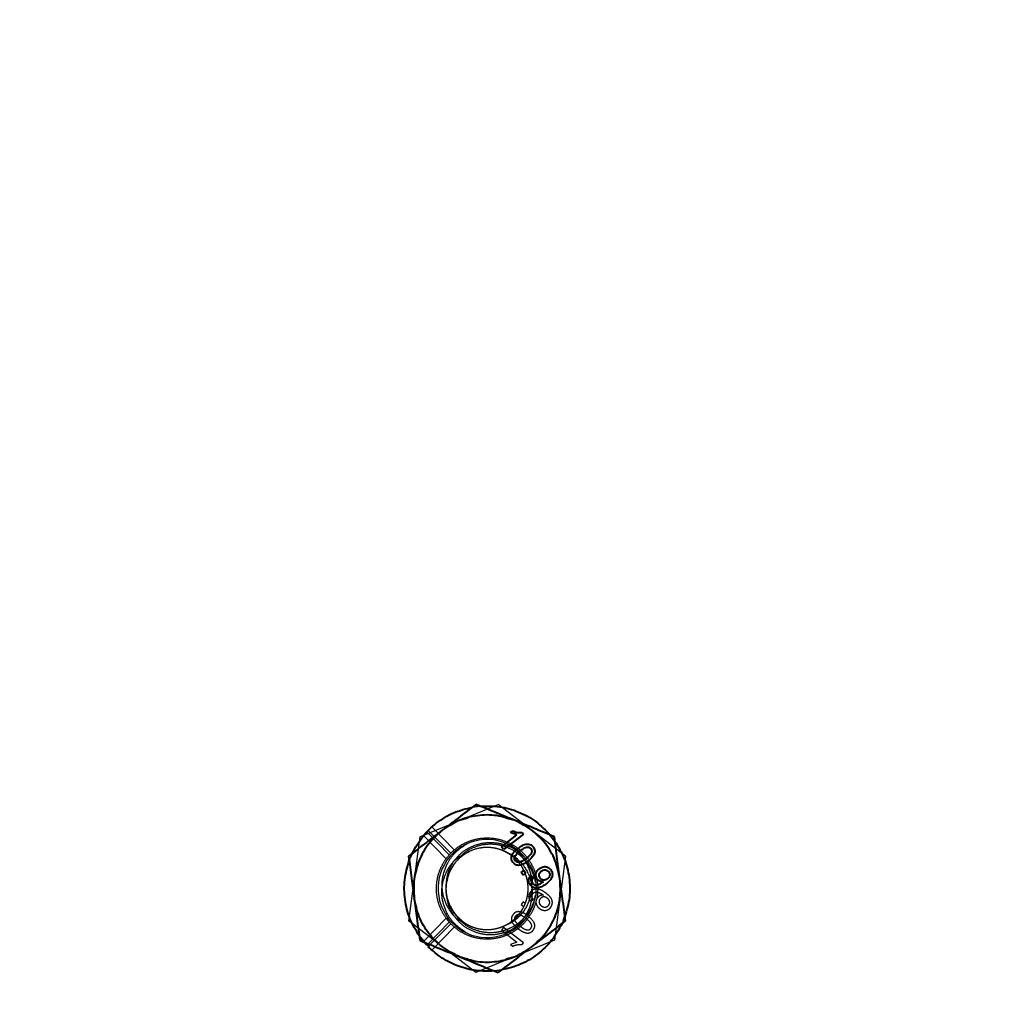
# Model space of a CAD drawing. Header units: millimetres. Extents: x 1293 to 41893, y 1011 to 26911.
# Drawn here: x 11506.8 to 11641.1, y 7329.6 to 7464.4 of the extents above; entities that cross this region are included whole.
import ezdxf

# ---------------------------------------------------------------- set-up
doc = ezdxf.new("R2010")
doc.units = ezdxf.units.MM
doc.header["$LTSCALE"] = 50
doc.linetypes.add('HIDDEN', pattern=[1.905, 1.27, -0.635])
doc.layers.add('CAPA_1', color=7, linetype='Continuous')
doc.layers.add('MAQUINAS', color=11, linetype='Continuous')
doc.styles.add('SLDTEXTSTYLE0', font='TXT', dxfattribs={"width": 0.75})
doc.dimstyles.new('SLDDIMSTYLE0', dxfattribs={"dimtxt": 100, "dimasz": 100, "dimexe": 0, "dimexo": 0.0625, "dimgap": 25, "dimtad": 2, "dimdec": 0, "dimlfac": 1.5, "dimrnd": 1e-09, "dimzin": 12, "dimdsep": 46, "dimtxsty": 'SLDTEXTSTYLE0', "dimsah": 1, "dimcen": 0.09, "dimadec": 0, "dimazin": 3, "dimtfac": 1, "dimtdec": 0, "dimtofl": 0, "dimtmove": 0, "dimatfit": 3, "dimfxl": 1, "dimfrac": 2, "dimtolj": 1, "dimtzin": 12, "dimarcsym": 0})

# ---------------------------------------------------------------- blocks, each defined once
blk = doc.blocks.new('_D_5')
at = {"layer": 'CAPA_1', "transparency": 16777216}
for p, q in [((11574.4, 7831.18), (17588.06, 7831.18)), ((17538.06, 7831.18), (17538.06, 4708.49)), ((16485.16, 4708.49), (17588.06, 4708.49))]:
    blk.add_line(p, q, dxfattribs=at)
for points in [[(17538.06, 7831.18), (17522.68, 7731.18), (17553.45, 7731.18)], [(17538.06, 4708.49), (17553.45, 4808.49), (17522.68, 4808.49)]]:
    blk.add_solid(points, dxfattribs=at)
at = {"layer": 'CAPA_1', "transparency": 16777216, "insert": (17409.15, 6122.06), "char_height": 100, "attachment_point": 1, "rotation": 90, "style": 'SLDTEXTSTYLE0'}
blk.add_mtext('4684', dxfattribs=at)
blk = doc.blocks.new('_D_15')
at = {"layer": 'CAPA_1', "transparency": 16777216}
for p, q in [((6530.12, 8742.38), (6530.12, 9415.65)), ((16745.16, 6492), (16745.16, 9415.65)), ((6530.12, 9365.65), (16745.16, 9365.65))]:
    blk.add_line(p, q, dxfattribs=at)
for points in [[(6530.12, 9365.65), (6630.12, 9350.26), (6630.12, 9381.03)], [(16745.16, 9365.65), (16645.16, 9381.03), (16645.16, 9350.26)]]:
    blk.add_solid(points, dxfattribs=at)
at = {"layer": 'CAPA_1', "transparency": 16777216, "insert": (11452.92, 9494.55), "char_height": 100, "attachment_point": 1, "style": 'SLDTEXTSTYLE0'}
blk.add_mtext('15323', dxfattribs=at)

msp = doc.modelspace()

# ---------------------------------------------------------------- linework, layer by layer
at = {"layer": 'MAQUINAS', "linetype": 'HIDDEN', "lineweight": 18}
for p, q in [((11561.24341, 7353.2202773), (11571.918196, 7357.6228082)), ((11568.6245076, 7357.2850493), (11567.8888591, 7357.0998635)), ((11568.3893351, 7357.2537224), (11569.4281961, 7357.3921073)), ((11569.9689276, 7357.3740415), (11568.8461578, 7357.314575)), ((11581.0682926, 7350.5794379), (11571.918196, 7357.6228082)), ((11566.580803, 7355.4215427), (11567.8274555, 7355.7535401)), ((11572.9595578, 7355.7535401), (11574.2195753, 7355.4138537)), ((11562.3909977, 7354.0934968), (11562.879735, 7354.5587791)), ((11563.273565, 7354.8483422), (11562.879735, 7354.5587791)), ((11562.879735, 7354.5587791), (11565.936842, 7351.4270801)), ((11566.580803, 7355.4215427), (11565.4362765, 7354.7630813)), ((11561.24341, 7353.2202773), (11559.7187207, 7341.774376)), ((11564.8257342, 7350.229818), (11561.7465943, 7353.3840875)), ((11562.195166, 7353.8905154), (11561.879991, 7353.4828181)), ((11565.252273, 7350.7588164), (11562.195166, 7353.8905154)), ((11565.4443489, 7350.9656453), (11562.3909977, 7354.0934968)), ((11564.2245785, 7354.0265731), (11563.3829246, 7353.187489)), ((11576.4932443, 7354.101123), (11577.4040887, 7353.187489)), ((11579.7408458, 7352.400596), (11578.8069848, 7353.6157442)), ((11578.9842245, 7353.4509781), (11579.6234998, 7352.6204906)), ((11574.0812677, 7351.6960313), (11574.4599984, 7351.4597177)), ((11559.7986173, 7349.9796512), (11560.1982029, 7350.9485237)), ((11560.4769114, 7351.3960519), (11559.944196, 7350.3326349)), ((11565.4443489, 7350.9656453), (11565.936842, 7351.4270801)), ((11565.936842, 7351.4270801), (11566.0493248, 7351.5053336)), ((11568.2581572, 7351.3216555), (11568.3858861, 7351.3876672)), ((11574.6118887, 7351.3170203), (11574.4599984, 7351.4597177)), ((11581.0682926, 7350.5794379), (11579.5436032, 7339.1335366)), ((11559.8685258, 7350.1491578), (11559.6900635, 7349.5061077)), ((11560.8168735, 7348.7429581), (11560.4810654, 7347.4973266)), ((11579.9701398, 7348.7429581), (11580.3059715, 7347.4819077)), ((11576.831929, 7344.5717367), (11576.9953011, 7345.2772778)), ((11577.994455, 7345.3149143), (11578.0595173, 7345.2622349)), ((11560.8168735, 7343.6108558), (11560.4810418, 7344.8719062)), ((11575.2929009, 7344.3446739), (11575.0251049, 7343.996778)), ((11575.0251049, 7343.996778), (11575.3730008, 7343.7289819)), ((11575.6407969, 7344.0768778), (11575.2929009, 7344.3446739)), ((11576.3823769, 7344.3924949), (11576.6849626, 7344.7136112)), ((11580.3059479, 7344.8564872), (11579.9701398, 7343.6108558)), ((11565.8740322, 7342.961592), (11566.1913272, 7342.5190956)), ((11580.988396, 7342.3741627), (11580.5888104, 7341.4052902)), ((11580.7572769, 7341.8137698), (11581.1085815, 7342.8984468)), ((11560.1982029, 7341.4052902), (11559.7187207, 7341.774376)), ((11568.8688173, 7334.7310057), (11560.1982029, 7341.4052902)), ((11564.8257342, 7342.1239959), (11561.7465943, 7338.9697264)), ((11565.252273, 7341.5949975), (11562.3884478, 7338.6612963)), ((11565.4443489, 7341.3881686), (11562.6693393, 7338.5454501)), ((11562.879735, 7337.7950348), (11565.936842, 7340.9267338)), ((11565.547314, 7341.3004024), (11564.8026705, 7342.1630695)), ((11564.8257342, 7342.1239959), (11565.252273, 7341.5949975)), ((11574.2151653, 7340.7534227), (11574.6608341, 7341.0717542)), ((11575.4116494, 7341.7881501), (11574.4599984, 7340.8940962)), ((11580.3160821, 7340.9673646), (11580.6740843, 7341.6120533)), ((11561.1431808, 7339.7714247), (11562.4508718, 7338.2117789)), ((11561.7465943, 7338.9697264), (11561.1635135, 7339.7333233)), ((11572.6149402, 7340.8657145), (11572.3471442, 7340.5178186)), ((11572.3471442, 7340.5178186), (11574.4616992, 7338.8901206)), ((11575.3285285, 7338.7769052), (11572.6149402, 7340.8657145)), ((11564.293769, 7338.2526908), (11563.3829246, 7339.1663249)), ((11579.5436032, 7339.1335366), (11568.8688173, 7334.7310057)), ((11574.4616992, 7338.8901206), (11573.5795859, 7338.5718734)), ((11573.5795859, 7338.5718734), (11573.9003025, 7338.3249989)), ((11575.1561348, 7338.5529472), (11575.3285285, 7338.7769052)), ((11574.2062103, 7336.9322711), (11572.9595578, 7336.6002738)), ((11570.9194888, 7334.9721302), (11572.4615307, 7335.1197214)), ((11572.3976782, 7335.1000915), (11571.3588172, 7334.9617065))]:
    msp.add_line(p, q, dxfattribs=at)
at = {"layer": 'MAQUINAS', "linetype": 'Continuous', "lineweight": 25}
for p, q in [((11572.3471442, 7351.8359953), (11574.4616992, 7353.4636933)), ((11575.3285285, 7353.5769087), (11572.6149402, 7351.4880993)), ((11573.5795859, 7353.7819405), (11573.9003025, 7354.028815)), ((11574.4616992, 7353.4636933), (11573.5795859, 7353.7819405)), ((11575.1561348, 7353.8008667), (11575.3285285, 7353.5769087)), ((11572.6149402, 7351.4880993), (11572.3471442, 7351.8359953)), ((11575.0251049, 7348.3570359), (11575.3730008, 7348.624832)), ((11575.2929009, 7348.00914), (11575.0251049, 7348.3570359)), ((11575.6407969, 7348.276936), (11575.2929009, 7348.00914)), ((11575.3730008, 7348.624832), (11575.6407969, 7348.276936)), ((11576.3823769, 7347.961319), (11576.6849626, 7347.6402027)), ((11577.994455, 7347.0388996), (11578.0595173, 7347.091579)), ((11562.195166, 7338.4632985), (11561.7465943, 7338.9697264)), ((11562.3884478, 7338.6612963), (11562.195166, 7338.4632985)), ((11562.6693393, 7338.5454501), (11562.3909977, 7338.260317))]:
    msp.add_line(p, q, dxfattribs=at)
at = {"layer": 'MAQUINAS', "linetype": 'HIDDEN', "lineweight": 18}
msp.add_arc((11570.3935066, 7346.1769069), 6.6666667, 37.587605897, 307.587605897, dxfattribs=at)
at = {"layer": 'MAQUINAS', "linetype": 'Continuous', "lineweight": 25}
for points in [[(11560.1982029, 7350.9485237), (11560.6335289, 7351.7334687), (11561.504181, 7353.3033588), (11563.4701245, 7355.171126), (11565.7787331, 7356.5937343), (11567.5191344, 7357.0337264), (11568.3893351, 7357.2537224)], [(11569.4281961, 7357.3921073), (11570.3256414, 7357.4075765), (11572.1205321, 7357.4385147), (11574.7210378, 7356.6698413), (11577.107357, 7355.3818317), (11578.358602, 7354.094596), (11578.9842245, 7353.4509781)], [(11574.2062103, 7355.4215427), (11573.373777, 7355.6934749), (11571.7089105, 7356.2373392), (11569.059794, 7356.1891388), (11566.4904351, 7355.5421948), (11565.025991, 7354.5814803), (11564.293769, 7354.101123)], [(11580.3059479, 7347.4973266), (11580.1252314, 7348.354201), (11579.7637985, 7350.0679499), (11578.3974975, 7352.3380519), (11576.5525481, 7354.23971), (11574.9883229, 7355.0275985), (11574.2062103, 7355.4215427)], [(11564.293769, 7354.101123), (11563.6420522, 7353.5161808), (11562.3386187, 7352.3462963), (11561.0558032, 7350.0279938), (11560.3313936, 7347.4793918), (11560.4311748, 7345.7307888), (11560.4810654, 7344.8564872)], [(11579.6234998, 7352.6204906), (11580.0856192, 7351.8510147), (11581.0098578, 7350.3120629), (11581.64442, 7347.6756223), (11581.7221305, 7344.9650044), (11581.2329742, 7343.2377766), (11580.988396, 7342.3741627)], [(11561.1635135, 7339.7333233), (11560.7013941, 7340.5027992), (11559.7771555, 7342.041751), (11559.1425933, 7344.6781916), (11559.0648828, 7347.3888095), (11559.5540391, 7349.1160373), (11559.7986173, 7349.9796512)], [(11576.4932443, 7338.2526908), (11577.1449611, 7338.8376331), (11578.4483946, 7340.0075176), (11579.7312101, 7342.32582), (11580.4556196, 7344.8744221), (11580.3558385, 7346.6230251), (11580.3059479, 7347.4973266)], [(11566.580803, 7336.9322711), (11565.7986904, 7337.3262154), (11564.2344652, 7338.1141039), (11562.3895158, 7340.015762), (11561.0232148, 7342.285864), (11560.6617818, 7343.9996128), (11560.4810654, 7344.8564872)], [(11580.5888104, 7341.4052902), (11580.1534844, 7340.6203452), (11579.2828323, 7339.0504551), (11577.3168888, 7337.1826879), (11575.0082802, 7335.7600796), (11573.2678788, 7335.3200875), (11572.3976782, 7335.1000915)], [(11571.3588172, 7334.9617065), (11570.534643, 7334.9428551), (11568.8862947, 7334.9051521), (11566.480345, 7335.5383283), (11564.2375567, 7336.6150857), (11563.0065174, 7337.7119066), (11562.3909977, 7338.260317)], [(11566.580803, 7336.9322711), (11567.4132363, 7336.660339), (11569.0781027, 7336.1164747), (11571.7272193, 7336.1646751), (11574.2965782, 7336.811619), (11575.7610222, 7337.7723336), (11576.4932443, 7338.2526908)]]:
    msp.add_open_spline(points, degree=3, dxfattribs=at)
for points, knots in [([(11568.8688173, 7357.6228082), (11568.0691556, 7357.0072613), (11566.5682072, 7355.8518926), (11565.0180483, 7354.6586437), (11564.293769, 7354.101123)], [0, 0, 0, 0, 0.5327709195, 1, 1, 1, 1]), ([(11574.2062103, 7355.4215427), (11573.3612436, 7355.7700267), (11571.5527802, 7356.5158792), (11569.8017274, 7357.2380543), (11568.8688173, 7357.6228082)], [0, 0, 0, 0, 0.4672290805, 1, 1, 1, 1]), ([(11579.5436032, 7353.2202773), (11578.6106932, 7353.6050311), (11576.8596403, 7354.3272062), (11575.051177, 7355.0730587), (11574.2062103, 7355.4215427)], [0, 0, 0, 0, 0.5327709195, 1, 1, 1, 1]), ([(11564.293769, 7354.101123), (11563.5694897, 7353.5436024), (11562.0193308, 7352.3503535), (11560.5183824, 7351.1949847), (11559.7187207, 7350.5794379)], [0, 0, 0, 0, 0.4672290805, 1, 1, 1, 1]), ([(11573.9003025, 7354.028815), (11574.1011821, 7353.9422677), (11574.502247, 7353.7694725), (11574.938424, 7353.790414), (11575.1561348, 7353.8008667)], [0, 0, 0, 0, 0.5008657323, 1, 1, 1, 1]), ([(11580.3059479, 7347.4973266), (11580.1852606, 7348.4033312), (11579.9269561, 7350.3424327), (11579.6768516, 7352.2199765), (11579.5436032, 7353.2202773)], [0, 0, 0, 0, 0.4672290805, 1, 1, 1, 1]), ([(11574.6227426, 7351.6485375), (11574.7794075, 7351.7625139), (11575.0923509, 7351.9901856), (11575.5437086, 7352.1966551), (11575.9312278, 7352.2485662), (11576.2214014, 7352.1992668), (11576.4764622, 7352.0574458), (11576.6037846, 7351.9108164), (11576.6675089, 7351.837429)], [0, 0, 0, 0, 0.2504817087, 0.5003455958, 0.6317049057, 0.7502211388, 0.8749866995, 1, 1, 1, 1]), ([(11574.8916258, 7351.3014784), (11575.044365, 7351.4126885), (11575.2734605, 7351.5794939), (11575.6091415, 7351.7603706), (11575.7949475, 7351.7988445), (11575.8877282, 7351.8180562)], [0, 0, 0, 0, 0.5003723119, 0.7505151407, 1, 1, 1, 1]), ([(11575.8877282, 7351.8180562), (11575.932225, 7351.8164463), (11576.0211899, 7351.8132276), (11576.1492043, 7351.7718283), (11576.2642489, 7351.701425), (11576.3223951, 7351.6339575), (11576.3514735, 7351.6002177)], [0, 0, 0, 0, 0.2501584562, 0.5001555724, 0.7500324303, 1, 1, 1, 1]), ([(11576.6675089, 7351.837429), (11576.7217167, 7351.7567672), (11576.8300877, 7351.5955097), (11576.9038976, 7351.3088636), (11576.8801841, 7351.0141647), (11576.6326537, 7350.4824365), (11576.2597302, 7350.1637353), (11575.9617229, 7349.9090578)], [0, 0, 0, 0, 0.125373348, 0.2506437386, 0.375697515, 0.5011131747, 1, 1, 1, 1]), ([(11559.7187207, 7350.5794379), (11559.8519691, 7349.5791371), (11560.1020736, 7347.7015933), (11560.360378, 7345.7624918), (11560.4810654, 7344.8564872)], [0, 0, 0, 0, 0.5327709195, 1, 1, 1, 1]), ([(11573.919131, 7349.7218401), (11573.8401491, 7349.8438028), (11573.7215251, 7350.0269805), (11573.690109, 7350.2795923), (11573.6939571, 7350.4232119), (11573.7073495, 7350.4938747), (11573.7140456, 7350.5292055)], [0, 0, 0, 0, 0.4987953461, 0.7491482596, 0.8745764119, 1, 1, 1, 1]), ([(11573.7140456, 7350.5292055), (11573.7586511, 7350.6431323), (11573.8479272, 7350.8711521), (11574.1532279, 7351.2583351), (11574.4349448, 7351.4924632), (11574.6227426, 7351.6485375)], [0, 0, 0, 0, 0.249753552, 0.499871473, 1, 1, 1, 1]), ([(11574.2322373, 7349.9628565), (11574.1952666, 7350.0226013), (11574.1213048, 7350.1421239), (11574.1140711, 7350.3565989), (11574.161907, 7350.5617749), (11574.3980515, 7350.9114773), (11574.6722817, 7351.1281622), (11574.8916258, 7351.3014784)], [0, 0, 0, 0, 0.1246963828, 0.2494616582, 0.3744323466, 0.4996371137, 1, 1, 1, 1]), ([(11576.3514735, 7351.6002177), (11576.388983, 7351.5406584), (11576.4640002, 7351.4215426), (11576.4752724, 7351.2062647), (11576.423686, 7351.0013955), (11576.1913844, 7350.648679), (11575.9156056, 7350.431505), (11575.695014, 7350.2577906)], [0, 0, 0, 0, 0.1247447425, 0.2494837578, 0.3744708184, 0.4996480989, 1, 1, 1, 1]), ([(11575.9617229, 7349.9090578), (11575.8052553, 7349.7950803), (11575.4926976, 7349.5674001), (11575.0453197, 7349.3640692), (11574.6591237, 7349.3102948), (11574.3681217, 7349.3567122), (11574.1096954, 7349.5017297), (11573.9826926, 7349.6484236), (11573.919131, 7349.7218401)], [0, 0, 0, 0, 0.2504758129, 0.5003473544, 0.6257683408, 0.7501761831, 0.8749696966, 1, 1, 1, 1]), ([(11575.695014, 7350.2577906), (11575.4713698, 7350.0898913), (11575.1917696, 7349.8799833), (11574.793229, 7349.7426537), (11574.5825954, 7349.7473587), (11574.3777171, 7349.810751), (11574.2807166, 7349.9121693), (11574.2322373, 7349.9628565)], [0, 0, 0, 0, 0.5004095025, 0.6256126137, 0.7505796735, 0.875343692, 1, 1, 1, 1]), ([(11577.507459, 7348.8827647), (11577.6286567, 7348.9635006), (11577.8112536, 7349.0851377), (11578.095215, 7349.1524718), (11578.3141302, 7349.1586482), (11578.5275894, 7349.1195424), (11578.7989882, 7349.0105365), (11578.9484645, 7348.8510362), (11579.0483833, 7348.7444167)], [0, 0, 0, 0, 0.24986885846, 0.37645352866, 0.50034766571, 0.6272386366, 0.7508240847, 1, 1, 1, 1]), ([(11576.2636019, 7346.6761198), (11576.1976191, 7346.7764766), (11576.0983996, 7346.9273849), (11576.0477159, 7347.1628949), (11576.0473706, 7347.4014878), (11576.1426754, 7347.6943131), (11576.3023924, 7347.8722234), (11576.3823769, 7347.961319)], [0, 0, 0, 0, 0.2498594906, 0.3757183909, 0.500481002, 0.7498462328, 1, 1, 1, 1]), ([(11577.2268313, 7347.4400821), (11577.1879733, 7347.496743), (11577.1102836, 7347.6100264), (11577.0451962, 7347.8064107), (11577.0239342, 7348.0118933), (11577.0478911, 7348.216928), (11577.112141, 7348.4141052), (11577.2479933, 7348.6547869), (11577.4038813, 7348.7917568), (11577.507459, 7348.8827647)], [0, 0, 0, 0, 0.1250740585, 0.2500636243, 0.3732612247, 0.5001992382, 0.6242961009, 0.7503685137, 1, 1, 1, 1]), ([(11577.6215318, 7347.575099), (11577.5719877, 7347.6507777), (11577.497757, 7347.7641652), (11577.4650361, 7347.9424987), (11577.4711285, 7348.0772984), (11577.5063008, 7348.208127), (11577.5881065, 7348.3696515), (11577.689455, 7348.4603788), (11577.7567731, 7348.5206421)], [0, 0, 0, 0, 0.2495205461, 0.3738507837, 0.4998887841, 0.6240955932, 0.7503154422, 1, 1, 1, 1]), ([(11577.7567731, 7348.5206421), (11577.8365231, 7348.5739978), (11577.9958129, 7348.6805687), (11578.2411241, 7348.7180132), (11578.4300346, 7348.6918906), (11578.6109866, 7348.6238009), (11578.7097829, 7348.5199987), (11578.7762833, 7348.4501287)], [0, 0, 0, 0, 0.2502503989, 0.4998417518, 0.6295762977, 0.7506653539, 1, 1, 1, 1]), ([(11579.0483833, 7348.7444167), (11579.1008012, 7348.6654813), (11579.2056211, 7348.5076343), (11579.2750763, 7348.2287519), (11579.276328, 7347.9436709), (11579.1726518, 7347.5772177), (11578.8854129, 7347.1888917), (11578.5922373, 7346.9528217), (11578.4452719, 7346.8344826)], [0, 0, 0, 0, 0.1250635897, 0.2500895576, 0.3751100052, 0.5001693996, 0.7494409524, 1, 1, 1, 1]), ([(11578.7762833, 7348.4501287), (11578.8252611, 7348.3719861), (11578.8984551, 7348.2552074), (11578.9181393, 7348.0714325), (11578.9007429, 7347.9353892), (11578.854856, 7347.804918), (11578.7602946, 7347.6471879), (11578.6557281, 7347.5569761), (11578.5862535, 7347.497039)], [0, 0, 0, 0, 0.24901685056, 0.37213839249, 0.49936545582, 0.62356193352, 0.74989269326, 1, 1, 1, 1]), ([(11578.4452719, 7346.8344826), (11578.2789126, 7346.7131442), (11577.9467596, 7346.4708797), (11577.4626352, 7346.2635778), (11577.0483786, 7346.2302963), (11576.7432891, 7346.2949343), (11576.4684651, 7346.4433582), (11576.3319088, 7346.5985109), (11576.2636019, 7346.6761198)], [0, 0, 0, 0, 0.2504849429, 0.5001185141, 0.6278991852, 0.7500923696, 0.8749936752, 1, 1, 1, 1]), ([(11576.6849626, 7347.6402027), (11576.6358589, 7347.5818399), (11576.5471775, 7347.4764364), (11576.4809649, 7347.3138052), (11576.4726796, 7347.1827233), (11576.4918062, 7347.0805284), (11576.5303361, 7346.9835163), (11576.5704572, 7346.9273028), (11576.5905165, 7346.8991979)], [0, 0, 0, 0, 0.2764767993, 0.4993179598, 0.6237184282, 0.7494961879, 0.8747561628, 1, 1, 1, 1]), ([(11576.5905165, 7346.8991979), (11576.6347266, 7346.8499506), (11576.7231099, 7346.751497), (11576.9039198, 7346.6629115), (11577.1023155, 7346.6322192), (11577.4914869, 7346.719301), (11577.7710004, 7346.8969109), (11577.994455, 7347.0388996)], [0, 0, 0, 0, 0.1252073258, 0.2503100191, 0.3753386279, 0.5006201474, 1, 1, 1, 1]), ([(11578.0595173, 7347.091579), (11577.981018, 7347.0885179), (11577.8235261, 7347.0823766), (11577.5952354, 7347.1505329), (11577.3842079, 7347.2628683), (11577.2792119, 7347.381099), (11577.2268313, 7347.4400821)], [0, 0, 0, 0, 0.2489431768, 0.4994502947, 0.7502849385, 1, 1, 1, 1]), ([(11578.5862535, 7347.497039), (11578.5105028, 7347.4458975), (11578.3958896, 7347.3685188), (11578.2190491, 7347.3201143), (11578.0813315, 7347.3135439), (11577.9475, 7347.3373017), (11577.7774162, 7347.4072088), (11577.6840095, 7347.5078094), (11577.6215318, 7347.575099)], [0, 0, 0, 0, 0.2499764907, 0.3782221672, 0.5003423322, 0.6274524307, 0.7508110927, 1, 1, 1, 1]), ([(11581.0682926, 7341.774376), (11580.9350442, 7342.7746767), (11580.6849397, 7344.6522206), (11580.4266353, 7346.591322), (11580.3059479, 7347.4973266)], [0, 0, 0, 0, 0.5327709195, 1, 1, 1, 1]), ([(11560.4810654, 7344.8564872), (11560.6017527, 7343.9504826), (11560.8600572, 7342.0113812), (11561.1101617, 7340.1338374), (11561.24341, 7339.1335366)], [0, 0, 0, 0, 0.4672290805, 1, 1, 1, 1]), ([(11576.4932443, 7338.2526908), (11577.2175236, 7338.8102115), (11578.7676825, 7340.0034604), (11580.2686309, 7341.1588291), (11581.0682926, 7341.774376)], [0, 0, 0, 0, 0.4672290805, 1, 1, 1, 1]), ([(11561.24341, 7339.1335366), (11562.1763201, 7338.7487827), (11563.927373, 7338.0266076), (11565.7358363, 7337.2807551), (11566.580803, 7336.9322711)], [0, 0, 0, 0, 0.5327709195, 1, 1, 1, 1]), ([(11571.918196, 7334.7310057), (11572.7178576, 7335.3465525), (11574.218806, 7336.5019213), (11575.768965, 7337.6951702), (11576.4932443, 7338.2526908)], [0, 0, 0, 0, 0.5327709195, 1, 1, 1, 1]), ([(11566.580803, 7336.9322711), (11567.4257697, 7336.5837872), (11569.2342331, 7335.8379346), (11570.9852859, 7335.1157596), (11571.918196, 7334.7310057)], [0, 0, 0, 0, 0.4672290805, 1, 1, 1, 1])]:
    msp.add_open_spline(points, degree=3, knots=knots, dxfattribs=at)
at = {"layer": 'MAQUINAS', "linetype": 'HIDDEN', "lineweight": 18}
for points in [[(11564.8257342, 7342.1239959), (11564.5861794, 7342.4947189), (11564.1070698, 7343.2361651), (11563.6742173, 7344.4962947), (11563.4735745, 7345.8074858), (11563.5311383, 7347.1351161), (11563.8398032, 7348.4267696), (11564.3895646, 7349.6359583), (11565.1598634, 7350.7179901), (11566.1224911, 7351.6331758), (11567.2420506, 7352.3478687), (11568.4774108, 7352.8358124), (11569.783177, 7353.0790763), (11571.1113698, 7353.0687222), (11572.4131848, 7352.8051303), (11573.6407873, 7352.2979863), (11574.7490695, 7351.5659251), (11575.6973078, 7350.635846), (11576.4506596, 7349.5419245), (11576.981443, 7348.3243564), (11577.2701547, 7347.027881), (11577.3061859, 7345.7001367), (11577.0882128, 7344.3899112), (11576.6242448, 7343.1453485), (11575.9313299, 7342.0121791), (11575.0349305, 7341.0320426), (11573.9679786, 7340.240948), (11572.7697018, 7339.6679859), (11571.4840451, 7339.3341271), (11570.1585681, 7339.2519472), (11568.8407864, 7339.4233158), (11567.5835574, 7339.8462283), (11566.4165226, 7340.4891262), (11565.7684068, 7341.0884878), (11565.4443489, 7341.3881686)], [(11565.9685175, 7342.7707312), (11565.5892211, 7343.4010804), (11564.8306284, 7344.6617789), (11564.720145, 7346.9224387), (11565.4250125, 7349.0323672), (11566.8992481, 7350.7175537), (11568.9019802, 7351.7087948), (11571.1327146, 7351.8585726), (11573.2506606, 7351.1431755), (11574.9337024, 7349.671764), (11575.9255048, 7347.6682648), (11576.0751822, 7345.4377749), (11575.3596254, 7343.3196182), (11573.8889529, 7341.6371744), (11571.8826577, 7340.6431906), (11569.6626126, 7340.5016409), (11567.5054726, 7341.1868682), (11566.4808358, 7342.2427768), (11565.9685175, 7342.7707312)], [(11575.6763174, 7350.2433987), (11575.9236218, 7349.8815399), (11576.4182305, 7349.1578222), (11576.8682631, 7347.915659), (11577.1010466, 7346.6151551), (11577.0355305, 7345.7410197), (11577.0027724, 7345.303952)], [(11565.9685175, 7342.7707312), (11565.7613703, 7343.0738314), (11565.347076, 7343.680032), (11564.9701196, 7344.720493), (11564.7751354, 7345.8098214), (11564.8300131, 7346.5420149), (11564.8574519, 7346.9081117)]]:
    msp.add_open_spline(points, degree=3, dxfattribs=at)
for points, knots in [([(11567.6726324, 7352.2630624), (11567.0342696, 7351.8368141), (11565.9688982, 7351.1254432), (11564.8374502, 7349.4869595), (11564.203957, 7347.6576487), (11564.2103983, 7345.5031284), (11564.9859257, 7343.5096224), (11566.0967022, 7342.0707967), (11567.0444003, 7341.640792), (11567.3400703, 7341.5066359)], [0, 0, 0, 0, 0.1725440937, 0.2879608935, 0.4454263752, 0.6059003855, 0.7652904456, 0.9267735541, 1, 1, 1, 1]), ([(11564.8574519, 7346.9081117), (11564.9005067, 7347.299798), (11564.9855596, 7348.0735563), (11565.4973122, 7349.3898983), (11566.4406457, 7350.7060118), (11567.90128, 7351.7908046), (11569.5685182, 7352.3891555), (11571.3345822, 7352.5068808), (11573.0628023, 7352.119999), (11574.5647294, 7351.3485778), (11575.3301202, 7350.5875999), (11575.6763174, 7350.2433987)], [0, 0, 0, 0, 0.0816770011, 0.1613491513, 0.291035136, 0.4131476663, 0.5342207305, 0.6547643612, 0.776345221, 0.8988377528, 1, 1, 1, 1]), ([(11565.9685175, 7342.7707312), (11566.1326509, 7342.5744897), (11566.5427191, 7342.0842037), (11567.14015, 7341.6168407), (11567.6869387, 7341.2873908), (11568.0715287, 7341.0908901), (11568.5603125, 7340.8917499), (11568.9293577, 7340.7841378), (11569.1317896, 7340.7371797), (11569.1321145, 7340.7371043), (11569.1325974, 7340.7369923), (11569.1334722, 7340.7367896), (11569.1350739, 7340.7364188), (11569.1380605, 7340.7357285), (11569.1437969, 7340.7344068), (11569.1553271, 7340.7317665), (11569.1800245, 7340.7261818), (11569.2372601, 7340.7135945), (11569.4137042, 7340.6773597), (11570.0152124, 7340.5812466), (11570.6975016, 7340.5783787), (11571.3597418, 7340.6735508), (11571.7398863, 7340.751794), (11572.1657338, 7340.8742415), (11572.5420072, 7341.0183281), (11572.7704069, 7341.1231003), (11572.9991614, 7341.2351828), (11573.2898831, 7341.394618), (11573.6892465, 7341.6605646), (11574.0643587, 7341.9597847), (11574.3940428, 7342.2726233), (11574.7151356, 7342.6295656), (11575.0436245, 7343.0647018), (11575.2963376, 7343.4897425), (11575.4362523, 7343.7766367), (11575.5419864, 7344.008212), (11575.6656938, 7344.315891), (11575.8058843, 7344.7749503), (11575.9061925, 7345.2443793), (11575.9693021, 7345.7480839), (11575.9850645, 7346.2510536), (11575.9567955, 7346.7159749), (11575.9026163, 7347.1137977), (11575.8443514, 7347.3990446), (11575.8018658, 7347.5677741), (11575.7456761, 7347.7787832), (11575.6474828, 7348.0886378), (11575.4741013, 7348.5073948), (11575.2921298, 7348.8664311), (11575.1122683, 7349.168796), (11574.8233059, 7349.5957279), (11574.3640271, 7350.1387948), (11573.6978508, 7350.7059415), (11573.0378445, 7351.1116843), (11572.4226399, 7351.3915471), (11571.8368549, 7351.5833331), (11571.2460925, 7351.7059428), (11570.645144, 7351.7660718), (11569.6080493, 7351.7587078), (11568.1286739, 7351.4040818), (11566.5109832, 7350.3348485), (11565.2993255, 7348.7855162), (11565.0047433, 7347.533914), (11564.8574519, 7346.9081117)], [0, 0, 0, 0, 0.0250183496, 0.06250540196, 0.07345737901, 0.08753622846, 0.10474091727, 0.12507018166, 0.12508036058, 0.12508839799, 0.12510283735, 0.12512889886, 0.12517632041, 0.12526381784, 0.12542904313, 0.12575272311, 0.12642203289, 0.127908393, 0.13149102522, 0.14405791486, 0.18753854557, 0.19747360891, 0.20956641741, 0.22550929996, 0.24080453544, 0.24896923654, 0.25010562138, 0.2657484546, 0.28139118984, 0.29703382736, 0.31267636743, 0.32583840108, 0.34400738653, 0.36597434021, 0.37412413844, 0.37525339916, 0.39090201019, 0.40655042232, 0.42219863664, 0.43784665425, 0.45619896196, 0.47138446539, 0.48340201856, 0.49548534339, 0.49986844462, 0.50043790497, 0.51686738774, 0.53164569441, 0.54477252235, 0.55624760293, 0.56607070168, 0.59523582923, 0.62555910563, 0.65134780253, 0.67084265936, 0.69162149349, 0.71156494912, 0.72980456458, 0.75065415717, 0.81299025002, 0.87532658782, 0.93766317101, 1, 1, 1, 1]), ([(11577.0027724, 7347.0498619), (11576.9259466, 7347.3612003), (11576.7722833, 7347.9839248), (11576.4082262, 7348.779903), (11575.9856938, 7349.4803773), (11575.4941836, 7350.1154786), (11574.7086387, 7350.8876145), (11573.8906176, 7351.421178), (11573.1662535, 7351.7447017), (11572.7630855, 7351.8949524), (11572.3213018, 7352.025086), (11571.4650046, 7352.2033754), (11570.1715303, 7352.2405964), (11568.5365466, 7351.8083327), (11567.2165873, 7351.0768469), (11566.6458922, 7350.3693667), (11566.4340973, 7350.1068084)], [0, 0, 0, 0, 0.0699532511, 0.1399172039, 0.190192674, 0.248551243, 0.3148798385, 0.4302467539, 0.4592136328, 0.4882058961, 0.5242061017, 0.5597319842, 0.6792737394, 0.802425298, 0.9266765937, 1, 1, 1, 1]), ([(11576.4973458, 7346.2660609), (11576.503047, 7346.6863022), (11576.5188446, 7347.8507629), (11575.9137763, 7349.5254745), (11574.6701407, 7351.2710169), (11573.4814278, 7351.9835545), (11572.7903214, 7352.3978171)], [0, 0, 0, 0, 0.1655470057, 0.4587197365, 0.6853047724, 1, 1, 1, 1]), ([(11567.6726324, 7340.0907515), (11567.0342566, 7340.5170192), (11565.9688636, 7341.2284223), (11564.8375497, 7342.8667059), (11564.2034157, 7344.6969728), (11564.2124371, 7346.847644), (11564.9783416, 7348.8555054), (11566.2846006, 7350.4528499), (11567.4786487, 7350.9654892), (11568.0123849, 7351.1946376)], [0, 0, 0, 0, 0.163192842, 0.2723544782, 0.4212859131, 0.5730628255, 0.7238145338, 0.8765458549, 1, 1, 1, 1]), ([(11572.672566, 7351.2747939), (11573.0255857, 7351.1266696), (11573.7316074, 7350.8304285), (11574.943976, 7349.9038542), (11576.058099, 7348.3882355), (11576.565083, 7346.4860901), (11576.5057289, 7344.5538148), (11575.9212217, 7342.8285606), (11574.667704, 7341.0827246), (11573.480532, 7340.3702328), (11572.7903214, 7339.9559968)], [0, 0, 0, 0, 0.079497361, 0.158990701, 0.3151348709, 0.4619446366, 0.5603215007, 0.7147960453, 0.8341851173, 1, 1, 1, 1]), ([(11564.8574519, 7345.4457022), (11564.9005071, 7345.0540139), (11564.9855607, 7344.2802532), (11565.4973154, 7342.9639095), (11566.440651, 7341.6477967), (11567.9012871, 7340.5630054), (11569.5685271, 7339.9646565), (11571.3345922, 7339.8469338), (11573.0628129, 7340.2338186), (11574.5647356, 7341.005241), (11575.3301233, 7341.7662167), (11575.6763174, 7342.1104152)], [0, 0, 0, 0, 0.0816774123, 0.1613496543, 0.2910356176, 0.4131482179, 0.5342213436, 0.6547650432, 0.7763459841, 0.8988385876, 1, 1, 1, 1]), ([(11577.0027724, 7345.303952), (11576.9259466, 7344.9926136), (11576.7722833, 7344.3698891), (11576.4082262, 7343.5739108), (11575.9856938, 7342.8734366), (11575.4941836, 7342.2383352), (11574.7086389, 7341.4661996), (11573.8906167, 7340.932635), (11573.1662542, 7340.609113), (11572.7630824, 7340.4588583), (11572.3213161, 7340.328743), (11571.4649004, 7340.150328), (11570.1730351, 7340.114812), (11568.5309257, 7340.5395256), (11567.0276261, 7341.4157633), (11566.321665, 7342.3189328), (11565.9685175, 7342.7707312)], [0, 0, 0, 0, 0.0665558736, 0.1331219292, 0.1809557008, 0.2364800043, 0.2995872588, 0.4093512186, 0.4369112806, 0.464495494, 0.4987472994, 0.5325478178, 0.6462838604, 0.7634543912, 0.8816712489, 1, 1, 1, 1]), ([(11572.672566, 7341.07902), (11573.0258707, 7341.2271232), (11573.7324623, 7341.5233221), (11574.9391827, 7342.4503145), (11576.0913261, 7343.957741), (11576.3652205, 7345.3946128), (11576.4973458, 7346.087753)], [0, 0, 0, 0, 0.1725736883, 0.3451386477, 0.6840980163, 1, 1, 1, 1]), ([(11574.4599984, 7340.8940962), (11574.6935598, 7341.0878094), (11574.9943943, 7341.3373182), (11575.2924639, 7341.6539641), (11575.4769064, 7341.8602221), (11575.6890269, 7342.1192681), (11575.9427046, 7342.473438), (11576.3243621, 7343.0896149), (11576.7587176, 7344.0187041), (11576.921421, 7344.8755368), (11577.0027724, 7345.303952)], [0, 0, 0, 0, 0.1741680572, 0.22433395, 0.2498477306, 0.3332575431, 0.4166697768, 0.5000844782, 0.7500429764, 1, 1, 1, 1]), ([(11576.2636019, 7345.677694), (11576.1976224, 7345.5773368), (11576.0983448, 7345.426332), (11576.0476898, 7345.1908033), (11576.0474146, 7344.9522163), (11576.1426729, 7344.6595004), (11576.3023915, 7344.4815903), (11576.3823769, 7344.3924949)], [0, 0, 0, 0, 0.2498591948, 0.3759561592, 0.5004815934, 0.749846529, 1, 1, 1, 1]), ([(11578.4452719, 7345.5193312), (11578.2789124, 7345.6406695), (11577.9467587, 7345.8829335), (11577.4625295, 7346.0902847), (11577.0482543, 7346.1235113), (11576.7431864, 7346.0588231), (11576.4684648, 7345.9104558), (11576.3319087, 7345.755303), (11576.2636019, 7345.677694)], [0, 0, 0, 0, 0.2504849259, 0.5001184801, 0.6280398823, 0.7500923866, 0.8749936837, 1, 1, 1, 1]), ([(11576.6849626, 7344.7136112), (11576.6358058, 7344.7720049), (11576.5471142, 7344.8773624), (11576.4807815, 7345.0402857), (11576.4729784, 7345.1709913), (11576.4966079, 7345.3082721), (11576.5529974, 7345.3961475), (11576.5905165, 7345.454616)], [0, 0, 0, 0, 0.2770742738, 0.4999140274, 0.6248342849, 0.7503808481, 1, 1, 1, 1]), ([(11576.5905165, 7345.454616), (11576.6347266, 7345.5038633), (11576.7231099, 7345.6023169), (11576.9039198, 7345.6909024), (11577.1023155, 7345.7215946), (11577.4914869, 7345.6345129), (11577.7710004, 7345.456903), (11577.994455, 7345.3149143)], [0, 0, 0, 0, 0.1252073258, 0.2503100191, 0.3753386279, 0.5006201474, 1, 1, 1, 1]), ([(11578.0595173, 7345.2622349), (11577.9808268, 7345.2652925), (11577.8225317, 7345.2714432), (11577.5939988, 7345.2027067), (11577.3833654, 7345.0901566), (11577.278956, 7344.9724799), (11577.2268313, 7344.9137318)], [0, 0, 0, 0, 0.2495404591, 0.5019797072, 0.7513717737, 1, 1, 1, 1]), ([(11578.5862535, 7344.8567749), (11578.5105027, 7344.9079175), (11578.3959825, 7344.9852349), (11578.2191632, 7345.0336755), (11578.0815668, 7345.0402847), (11577.947626, 7345.0165491), (11577.7775042, 7344.9466963), (11577.68401, 7344.8460036), (11577.6215318, 7344.7787148)], [0, 0, 0, 0, 0.24997660167, 0.37791512869, 0.50034202129, 0.627106401, 0.75081098206, 1, 1, 1, 1]), ([(11579.0483833, 7343.6093972), (11579.1008012, 7343.6883325), (11579.2056211, 7343.8461795), (11579.2750763, 7344.125062), (11579.276328, 7344.4101429), (11579.1726518, 7344.7765962), (11578.8854129, 7345.1649222), (11578.5922373, 7345.4009922), (11578.4452719, 7345.5193312)], [0, 0, 0, 0, 0.1250635897, 0.2500895576, 0.3751100052, 0.5001693996, 0.7494409524, 1, 1, 1, 1]), ([(11577.2268313, 7344.9137318), (11577.2066638, 7344.8859958), (11577.1663272, 7344.8305217), (11577.1007154, 7344.7099762), (11577.0447168, 7344.54761), (11577.0240551, 7344.341709), (11577.0479103, 7344.1366779), (11577.1121994, 7343.939589), (11577.2480787, 7343.6989508), (11577.4038792, 7343.5620584), (11577.507459, 7343.4710492)], [0, 0, 0, 0, 0.0626107389, 0.1252263593, 0.2501941382, 0.3735862588, 0.5002863049, 0.6245798583, 0.750412027, 1, 1, 1, 1]), ([(11577.6215318, 7344.7787148), (11577.5719875, 7344.7030362), (11577.4978205, 7344.5897464), (11577.4650435, 7344.4114358), (11577.4710956, 7344.2767366), (11577.506252, 7344.1457904), (11577.5880291, 7343.9842384), (11577.6894571, 7343.8934359), (11577.7567731, 7343.8331718)], [0, 0, 0, 0, 0.24952030926, 0.37352842553, 0.49988836722, 0.62378986302, 0.75031567921, 1, 1, 1, 1]), ([(11577.507459, 7343.4710492), (11577.6286568, 7343.3903148), (11577.8113513, 7343.2686151), (11578.0953337, 7343.2013206), (11578.3143713, 7343.1951844), (11578.5277168, 7343.2343082), (11578.7990783, 7343.3433694), (11578.9484652, 7343.5027767), (11579.0483833, 7343.6093972)], [0, 0, 0, 0, 0.2498687718, 0.3766540303, 0.5003478215, 0.6274593765, 0.7508241712, 1, 1, 1, 1]), ([(11577.7567731, 7343.8331718), (11577.8365229, 7343.7798156), (11577.9958124, 7343.6732438), (11578.2410138, 7343.6358222), (11578.4299245, 7343.6618903), (11578.6109075, 7343.7299368), (11578.709782, 7343.833817), (11578.7762833, 7343.9036852)], [0, 0, 0, 0, 0.250250228, 0.4998414106, 0.6292883971, 0.7506655241, 1, 1, 1, 1]), ([(11578.7762833, 7343.9036852), (11578.825264, 7343.9818275), (11578.8984045, 7344.0985133), (11578.9181305, 7344.2822687), (11578.9007967, 7344.4182031), (11578.8549099, 7344.5487812), (11578.7603876, 7344.7065459), (11578.655728, 7344.7968379), (11578.5862535, 7344.8567749)], [0, 0, 0, 0, 0.249017166, 0.3718446562, 0.4993648037, 0.6232259432, 0.7498923764, 1, 1, 1, 1]), ([(11573.919131, 7342.6319738), (11573.840828, 7342.5100761), (11573.7232235, 7342.3269959), (11573.6825504, 7342.0378398), (11573.7035469, 7341.895687), (11573.7140456, 7341.8246084)], [0, 0, 0, 0, 0.4990363131, 0.7495101716, 1, 1, 1, 1]), ([(11575.9617229, 7342.444756), (11575.8052551, 7342.558746), (11575.4926968, 7342.7864508), (11575.0450144, 7342.9897675), (11574.6587652, 7343.0437399), (11574.367845, 7342.9968841), (11574.1096932, 7342.8520986), (11573.9826919, 7342.7053951), (11573.919131, 7342.6319738)], [0, 0, 0, 0, 0.2504715078, 0.5003387545, 0.6261880614, 0.750180477, 0.8749718456, 1, 1, 1, 1]), ([(11574.2322373, 7342.3909574), (11574.1952666, 7342.3312126), (11574.1213048, 7342.21169), (11574.1140711, 7341.997215), (11574.161907, 7341.7920389), (11574.3980515, 7341.4423366), (11574.6722817, 7341.2256517), (11574.8916258, 7341.0523354)], [0, 0, 0, 0, 0.1246963828, 0.2494616582, 0.3744323466, 0.4996371137, 1, 1, 1, 1]), ([(11575.695014, 7342.0960233), (11575.4713698, 7342.2639226), (11575.1917696, 7342.4738306), (11574.793229, 7342.6111602), (11574.5825954, 7342.6064552), (11574.3777171, 7342.5430629), (11574.2807166, 7342.4416446), (11574.2322373, 7342.3909574)], [0, 0, 0, 0, 0.5004095025, 0.6256126137, 0.7505796735, 0.875343692, 1, 1, 1, 1]), ([(11576.6675089, 7340.5163849), (11576.7217167, 7340.5970467), (11576.8300877, 7340.7583042), (11576.9038976, 7341.0449502), (11576.8801841, 7341.3396492), (11576.6326537, 7341.8713774), (11576.2597302, 7342.1900785), (11575.9617229, 7342.444756)], [0, 0, 0, 0, 0.125373348, 0.2506437386, 0.375697515, 0.5011131747, 1, 1, 1, 1]), ([(11573.7140456, 7341.8246084), (11573.7586511, 7341.7106816), (11573.8479272, 7341.4826618), (11574.1532279, 7341.0954788), (11574.4349448, 7340.8613506), (11574.6227426, 7340.7052764)], [0, 0, 0, 0, 0.249753552, 0.499871473, 1, 1, 1, 1]), ([(11574.8916258, 7341.0523354), (11575.044365, 7340.9411254), (11575.2734605, 7340.77432), (11575.6091415, 7340.5934433), (11575.7949475, 7340.5549694), (11575.8877282, 7340.5357577)], [0, 0, 0, 0, 0.5003723119, 0.7505151407, 1, 1, 1, 1]), ([(11576.3514735, 7340.7535962), (11576.388983, 7340.8131555), (11576.4640002, 7340.9322712), (11576.4752724, 7341.1475492), (11576.423686, 7341.3524184), (11576.1913844, 7341.7051349), (11575.9156056, 7341.9223089), (11575.695014, 7342.0960233)], [0, 0, 0, 0, 0.1247447425, 0.24948375779, 0.37447081842, 0.49964809889, 1, 1, 1, 1]), ([(11574.6227426, 7340.7052764), (11574.7794079, 7340.5912998), (11575.0923521, 7340.3636278), (11575.5438205, 7340.1571074), (11575.9313637, 7340.1052393), (11576.221512, 7340.1546112), (11576.4764625, 7340.2963675), (11576.6037847, 7340.4429973), (11576.6675089, 7340.5163849)], [0, 0, 0, 0, 0.2504815493, 0.5003452774, 0.6318664681, 0.7502212978, 0.8749867791, 1, 1, 1, 1]), ([(11575.8877282, 7340.5357577), (11575.9322001, 7340.5373873), (11576.0211152, 7340.5406453), (11576.1495029, 7340.5817496), (11576.2442211, 7340.6413712), (11576.3094652, 7340.7018534), (11576.3374705, 7340.7363482), (11576.3514735, 7340.7535962)], [0, 0, 0, 0, 0.2500549443, 0.4999486155, 0.749722078, 0.8748570557, 1, 1, 1, 1]), ([(11573.9003025, 7338.3249989), (11574.1011821, 7338.4115461), (11574.502247, 7338.5843414), (11574.938424, 7338.5633998), (11575.1561348, 7338.5529472)], [0, 0, 0, 0, 0.5008657323, 1, 1, 1, 1]), ([(11577.4040887, 7339.1663249), (11577.1248018, 7338.813197), (11576.8240727, 7338.4329577), (11576.4105939, 7338.2001229), (11576.3811126, 7338.1835216)], [0, 0, 0, 0, 0.9286993414, 1, 1, 1, 1]), ([(11567.8274555, 7336.6002738), (11567.3819943, 7336.6655794), (11566.9023329, 7336.7358987), (11566.4939526, 7336.9775644), (11566.4648348, 7336.9947954)], [0, 0, 0, 0, 0.9286993414, 1, 1, 1, 1])]:
    msp.add_open_spline(points, degree=3, knots=knots, dxfattribs=at)

# ---------------------------------------------------------------- dimensions: what is measured, and where the dimension line sits
at = {"layer": 'CAPA_1'}
dim = msp.add_linear_dim(base=(16745.1618891, 9365.6463094), p1=(6530.1246702, 8678.8772747), p2=(16745.1618891, 6428.5014528), dimstyle='SLDDIMSTYLE0', dxfattribs=at)
dim.commit()
dim.dimension.update_dxf_attribs({"geometry": '_D_15', "text_midpoint": (11637.6432797, 9365.6463094), "dimtype": 160})
dim = msp.add_linear_dim(base=(17538.0605071, 4708.4929069), p1=(11510.8968592, 7831.1769069), p2=(16421.6646746, 4708.4929069), angle=90, dimstyle='SLDDIMSTYLE0', dxfattribs=at)
dim.commit()
dim.dimension.update_dxf_attribs({"geometry": '_D_5', "text_midpoint": (17538.0605071, 6269.8349069), "dimtype": 160})

doc.saveas('drawing.dxf')
